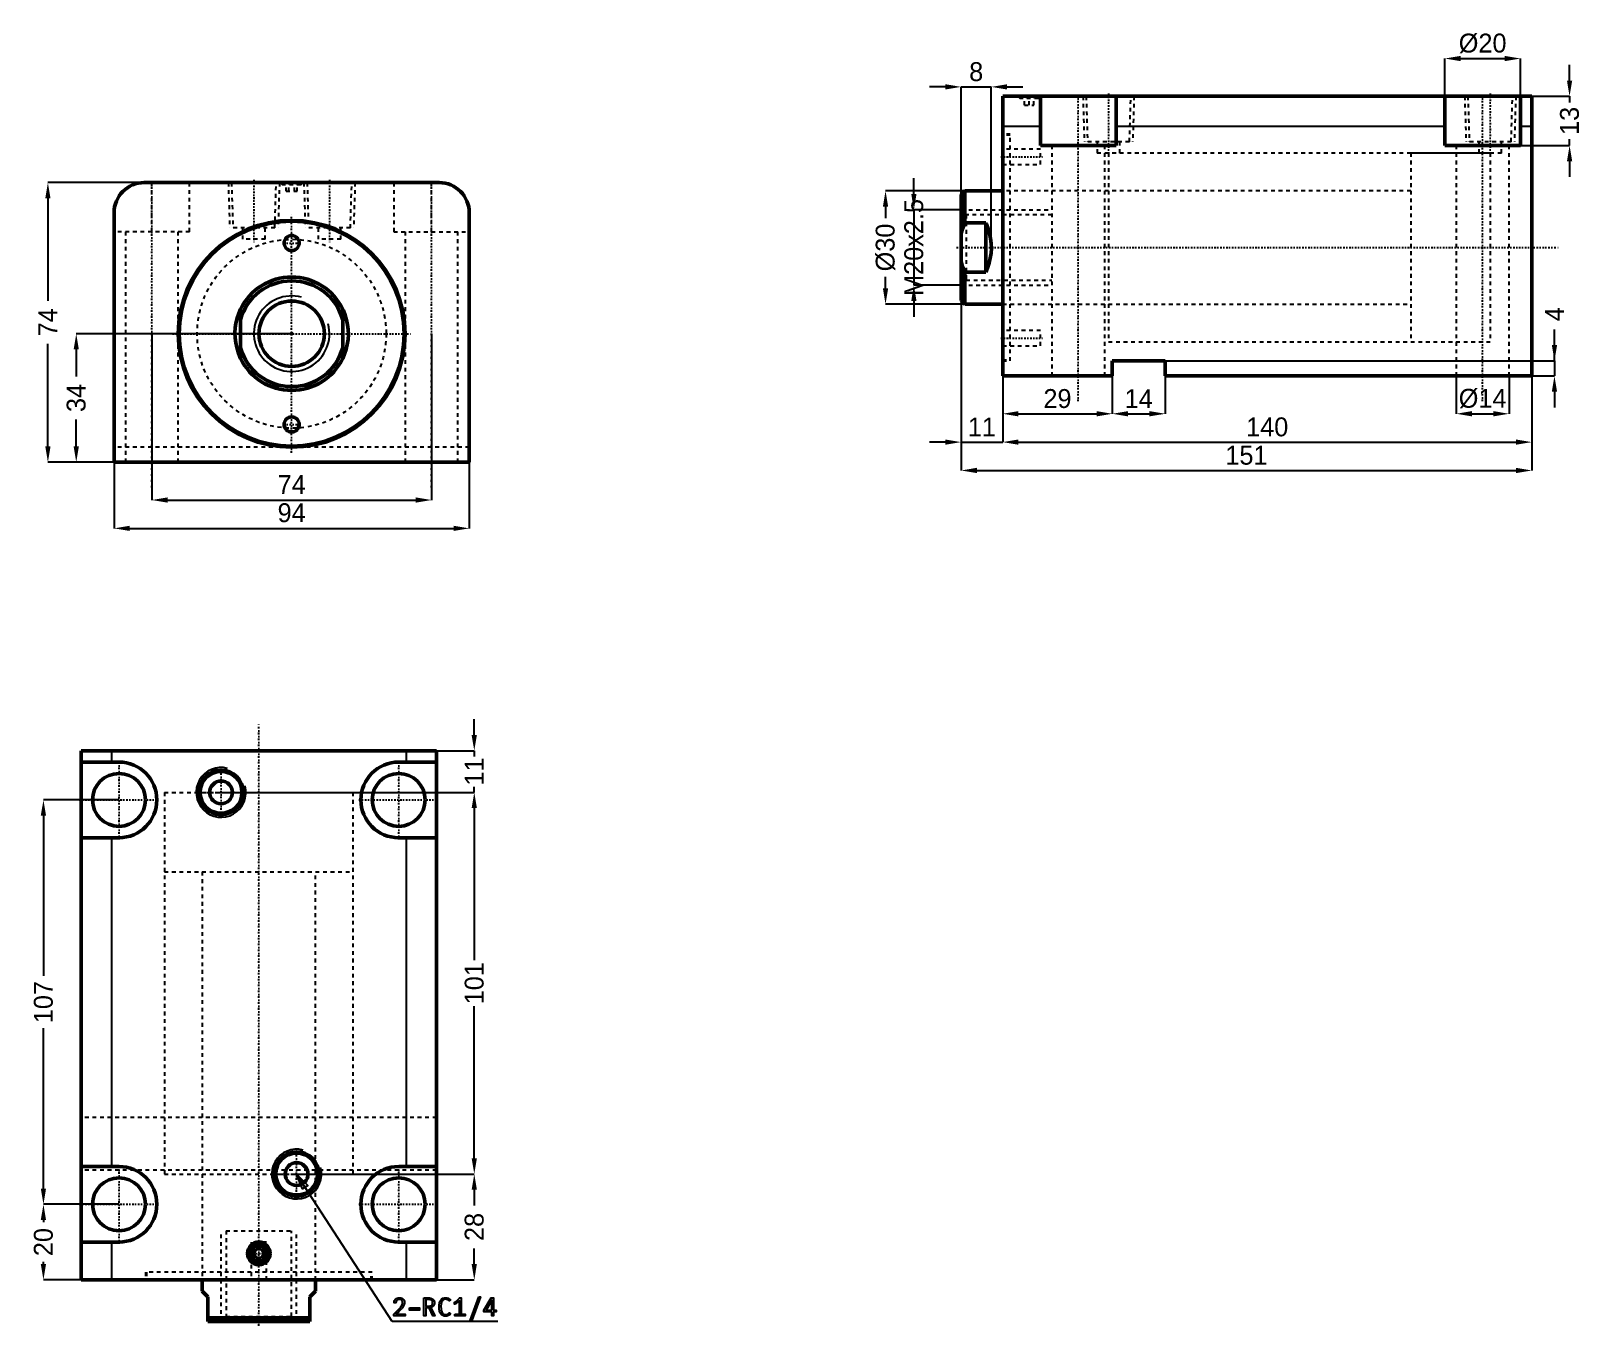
# Model space of a CAD drawing. Header units: millimetres. Extents: x -69 to 341, y -263 to 80.
import ezdxf

# ---------------------------------------------------------------- set-up
doc = ezdxf.new("R2010")
doc.units = ezdxf.units.MM
doc.linetypes.add('Center', pattern=[1.5, 0.45, -0.5, 0.05, -0.5])
doc.linetypes.add('Dashed', pattern=[2, 1, -1])
for name, color, linetype, lineweight in [('2d ConnectionPoints', 7, 'Continuous', 50), ('AM_0', 7, 'Continuous', 50), ('AM_4', 3, 'Continuous', 25), ('AM_5', 3, 'Continuous', 25), ('AM_7', 7, 'Center', 25), ('AM_9', 6, 'Dashed', 25)]:
    doc.layers.add(name, color=color, linetype=linetype, lineweight=lineweight)
doc.dimstyles.new('ISO-25', dxfattribs={"dimtxt": 2.5, "dimasz": 2.5, "dimexe": 1.25, "dimexo": 0.625, "dimtad": 1, "dimtxsty": 'Standard', "dimcen": 2.5, "dimadec": 0, "dimazin": 0, "dimtfac": 1, "dimtmove": 0, "dimatfit": 3, "dimfxl": 1, "dimarcsym": 0})

# ---------------------------------------------------------------- blocks, each defined once
blk = doc.blocks.new('1_RODcxhc_a_sd_50_80_IN_0_in_CXHC_A_IN_LA_50_80ST_0__CN_0')
at = {"layer": 'AM_0'}
for p, q in [((-13.5, -6.54), (-13.5, 6.54)), ((13.5, 6.54), (13.5, -6.54))]:
    blk.add_line(p, q, dxfattribs=at)
for points in [[(-13.5, 6.54), (-14.02, 5.34), (-14.43, 4.09), (-14.73, 2.82), (-14.92, 1.53), (-15, 0.22), (-14.96, -1.09), (-14.81, -2.39), (-14.54, -3.67), (-14.17, -4.92), (-13.69, -6.14), (-13.5, -6.54)], [(13.5, -6.54), (14.02, -5.34), (14.43, -4.09), (14.73, -2.82), (14.92, -1.53), (15, -0.22), (14.96, 1.09), (14.81, 2.39), (14.54, 3.67), (14.17, 4.92), (13.69, 6.14), (13.5, 6.54)]]:
    blk.add_lwpolyline(points, dxfattribs=at)
blk.add_circle((0, 0), 8.65, dxfattribs=at)
for radius, start, end in [(15, 25.8419, 154.1581), (14, 15.3589, 164.6411), (14, 195.3589, 344.6411), (15, 205.8419, 334.1581)]:
    blk.add_arc((0, 0), radius, start, end, dxfattribs=at)
at = {"layer": 'AM_5'}
blk.add_arc((0, 0), 10, 75, 15, dxfattribs=at)
blk = doc.blocks.new('2_bodycxhc_la_a_50_80_0_in_CXHC_A_IN_LA_50_80ST_0__CN_0')
at = {"layer": 'AM_0'}
for p, q in [((39, 40), (-39, 40)), ((-47, 32), (-47, -34)), ((47, -34), (47, 32)), ((-47, -34), (47, -34))]:
    blk.add_line(p, q, dxfattribs=at)
for centre, radius in [((0, 0), 30), ((0, 0), 29.75), ((0, 24), 2), ((0, -24), 2)]:
    blk.add_circle(centre, radius, dxfattribs=at)
for centre, start, end in [((-39, 32), 90, 180), ((39, 32), 360, 90)]:
    blk.add_arc(centre, 8, start, end, dxfattribs=at)
at = {"layer": 'AM_5', "linetype": 'Dashed'}
for p, q in [((-16.77, 40), (-16.39, 28)), ((-3.23, 40), (-3.61, 28)), ((3.23, 40), (3.61, 28)), ((16.77, 40), (16.39, 28))]:
    blk.add_line(p, q, dxfattribs=at)
at = {"layer": 'AM_7'}
for p, q in [((-37, -40.7), (-37, 40.7)), ((-10, 40.75), (-10, 24.25)), ((0, 40.03), (0, 39.37)), ((10, 40.75), (10, 24.25)), ((37, -40.7), (37, 40.7)), ((0, -31.5), (0, 31.5)), ((-2.1, 24), (2.1, 24)), ((-31.5, 0), (31.5, 0)), ((-2.1, -24), (2.1, -24))]:
    blk.add_line(p, q, dxfattribs=at)
at = {"layer": 'AM_9'}
for p, q in [((-37, 27), (-37, 40)), ((-27, 27), (-27, 40)), ((-15.91, 40), (-15.54, 28)), ((-4.46, 28), (-4.09, 40)), ((-3, 40), (-2.4, 39.4)), ((-2.1, 39.7), (-2.4, 39.4)), ((2.4, 39.4), (-2.4, 39.4)), ((2.1, 39.7), (-2.1, 39.7)), ((-1.44, 37.7), (-1.44, 39.7)), ((-1.44, 37.7), (1.44, 37.7)), ((-0.72, 37.7), (-0.72, 39.7)), ((0.72, 37.7), (0.72, 39.7)), ((1.44, 37.7), (1.44, 39.7)), ((2.4, 39.4), (2.1, 39.7)), ((2.4, 39.4), (3, 40)), ((4.09, 40), (4.46, 28)), ((15.54, 28), (15.91, 40)), ((27, 40), (27, 27)), ((37, 27), (37, 40)), ((-27, 27), (-47, 27)), ((-44, 27), (-44, -34)), ((-30, -34), (-30, 27)), ((-4.46, 28), (-15.54, 28)), ((-13, 28), (-13, 25)), ((-7, 25), (-13, 25)), ((-7, 25), (-7, 28)), ((15.54, 28), (4.46, 28)), ((7, 28), (7, 25)), ((13, 25), (7, 25)), ((13, 25), (13, 28)), ((27, 27), (47, 27)), ((30, 27), (30, -34)), ((44, -34), (44, 27)), ((47, -30), (-47, -30))]:
    blk.add_line(p, q, dxfattribs=at)
blk.add_circle((0, 0), 25, dxfattribs=at)
blk = doc.blocks.new('*D3')
at = {"layer": 'AM_5', "color": 0, "lineweight": -2}
for p, q in [((-47, -34), (-47, -51.5)), ((47, -34), (47, -51.5)), ((-42.83, -51.5), (42.83, -51.5))]:
    blk.add_line(p, q, dxfattribs=at)
at = {"layer": 'AM_5', "color": 0}
for points in [[(-42.83, -50.81), (-42.83, -52.19), (-47, -51.5)], [(42.83, -52.19), (42.83, -50.81), (47, -51.5)]]:
    blk.add_solid(points, dxfattribs=at)
at = {"layer": 'Defpoints', "color": 0}
for p in [(-47, -34), (47, -34), (47, -51.5)]:
    blk.add_point(p, dxfattribs=at)
at = {"layer": 'AM_5', "color": 0, "insert": (0, -47.39), "char_height": 5, "attachment_point": 5}
blk.add_mtext('94', dxfattribs=at)
blk = doc.blocks.new('*D4')
at = {"layer": 'AM_5', "color": 0, "lineweight": -2}
for p, q in [((-37, 0), (-37, -44)), ((37, 0), (37, -44)), ((-32.83, -44), (32.83, -44))]:
    blk.add_line(p, q, dxfattribs=at)
at = {"layer": 'AM_5', "color": 0}
for points in [[(-32.83, -43.31), (-32.83, -44.69), (-37, -44)], [(32.83, -44.69), (32.83, -43.31), (37, -44)]]:
    blk.add_solid(points, dxfattribs=at)
at = {"layer": 'Defpoints', "color": 0}
for p in [(-37, 0), (37, 0), (37, -44)]:
    blk.add_point(p, dxfattribs=at)
at = {"layer": 'AM_5', "color": 0, "insert": (0, -39.91), "char_height": 5, "attachment_point": 5}
blk.add_mtext('74', dxfattribs=at)
blk = doc.blocks.new('*D5')
at = {"layer": 'AM_5', "color": 0, "lineweight": -2}
for p, q in [((-39, 40), (-64.5, 40)), ((-64.5, 35.83), (-64.5, 8.67)), ((-64.5, -29.83), (-64.5, -2.67)), ((-47, -34), (-64.5, -34))]:
    blk.add_line(p, q, dxfattribs=at)
at = {"layer": 'AM_5', "color": 0}
for points in [[(-63.81, 35.83), (-65.19, 35.83), (-64.5, 40)], [(-65.19, -29.83), (-63.81, -29.83), (-64.5, -34)]]:
    blk.add_solid(points, dxfattribs=at)
at = {"layer": 'Defpoints', "color": 0}
for p in [(-64.5, 40), (-39, 40), (-47, -34)]:
    blk.add_point(p, dxfattribs=at)
at = {"layer": 'AM_5', "color": 0, "insert": (-64.5, 3), "char_height": 5, "attachment_point": 5, "rotation": 90}
blk.add_mtext('74', dxfattribs=at)
blk = doc.blocks.new('*D6')
at = {"layer": 'AM_5', "color": 0, "lineweight": -2}
for p, q in [((0, 0), (-57, 0)), ((-57, -4.17), (-57, -11.31)), ((-57, -29.83), (-57, -22.69)), ((-47, -34), (-57, -34))]:
    blk.add_line(p, q, dxfattribs=at)
at = {"layer": 'AM_5', "color": 0}
for points in [[(-56.31, -4.17), (-57.69, -4.17), (-57, 0)], [(-57.69, -29.83), (-56.31, -29.83), (-57, -34)]]:
    blk.add_solid(points, dxfattribs=at)
at = {"layer": 'Defpoints', "color": 0}
for p in [(-57, 0), (0, 0), (-47, -34)]:
    blk.add_point(p, dxfattribs=at)
at = {"layer": 'AM_5', "color": 0, "insert": (-57, -17), "char_height": 5, "attachment_point": 5, "rotation": 90}
blk.add_mtext('34', dxfattribs=at)
blk = doc.blocks.new('1_RODcxhc_a_sd_50_80_IN_0_in_CXHC_A_IN_LA_50_80ST_0__CN_2')
at = {"layer": 'AM_0'}
for p, q in [((-10, 15), (-11, 14)), ((-11, 14), (-11, -14)), ((0, 15), (-10, 15)), ((-10, 15), (-10, 6.54)), ((-4.5, 6.54), (-10, 6.54)), ((-4.5, 6.54), (-4.5, -6.54)), ((-10, -6.54), (-4.5, -6.54)), ((-10, -6.54), (-10, -15)), ((-11, -14), (-10, -15)), ((-10, -15), (0, -15))]:
    blk.add_line(p, q, dxfattribs=at)
for points in [[(-10, 6.54), (-10.55, 5.15), (-11, 3.71)], [(-4.5, -6.54), (-3.98, -5.34), (-3.57, -4.09), (-3.27, -2.82), (-3.08, -1.53), (-3, -0.22), (-3.04, 1.09), (-3.19, 2.39), (-3.46, 3.67), (-3.83, 4.92), (-4.31, 6.14), (-4.5, 6.54)], [(-11, -3.71), (-10.6, -5.01), (-10, -6.54)]]:
    blk.add_lwpolyline(points, dxfattribs=at)
at = {"layer": 'AM_5', "linetype": 'Dashed'}
for p, q in [((-11, 10), (13, 10)), ((-11, -10), (13, -10))]:
    blk.add_line(p, q, dxfattribs=at)
at = {"layer": 'AM_9'}
for p, q in [((129, 25), (108, 25)), ((108, 25), (108, -25)), ((129, 25), (129, -25)), ((108, 15), (0, 15)), ((-9.65, 8.65), (-11, 10)), ((13, 8.65), (-9.65, 8.65)), ((-9.65, 8.65), (-9.65, -8.65)), ((-11, -10), (-9.65, -8.65)), ((-9.65, -8.65), (13, -8.65)), ((0, -15), (108, -15)), ((108, -25), (129, -25))]:
    blk.add_line(p, q, dxfattribs=at)
blk = doc.blocks.new('2_bodycxhc_la_a_50_80_0_in_CXHC_A_IN_LA_50_80ST_0__CN_2')
at = {"layer": 'AM_0'}
for p, q in [((140, 40), (0, 40)), ((0, -34), (0, 40)), ((10, 27), (10, 40)), ((30, 40), (30, 27)), ((117, 27), (117, 40)), ((137, 40), (137, 27)), ((140, -34), (140, 40)), ((30, 27), (10, 27)), ((137, 27), (117, 27)), ((29, -30), (29, -34)), ((43, -30), (29, -30)), ((43, -34), (43, -30)), ((29, -34), (0, -34)), ((140, -34), (43, -34))]:
    blk.add_line(p, q, dxfattribs=at)
at = {"layer": 'AM_4'}
for p, q in [((10, 32), (0, 32)), ((117, 32), (30, 32)), ((140, 32), (137, 32))]:
    blk.add_line(p, q, dxfattribs=at)
at = {"layer": 'AM_5', "linetype": 'Dashed'}
for p, q in [((21.23, 40), (21.61, 28)), ((34.77, 40), (34.39, 28)), ((122.23, 40), (122.61, 28)), ((135.77, 40), (135.39, 28))]:
    blk.add_line(p, q, dxfattribs=at)
at = {"layer": 'AM_7'}
for p, q in [((7, 40.03), (7, 39.37)), ((20, -40.7), (20, 40.7)), ((28, 40.75), (28, 24.25)), ((127, -40.7), (127, 40.7)), ((129, 40.75), (129, 24.25)), ((-0.5, 24), (10.5, 24)), ((-12.2, 0), (147, 0)), ((-0.5, -24), (10.5, -24))]:
    blk.add_line(p, q, dxfattribs=at)
at = {"layer": 'AM_9'}
for p, q in [((4, 40), (4.6, 39.4)), ((4.9, 39.7), (4.6, 39.4)), ((9.4, 39.4), (4.6, 39.4)), ((9.1, 39.7), (4.9, 39.7)), ((5.75, 37.7), (5.75, 39.7)), ((5.75, 37.7), (8.25, 37.7)), ((7, 37.7), (7, 39.7)), ((8.25, 37.7), (8.25, 39.7)), ((9.4, 39.4), (9.1, 39.7)), ((9.4, 39.4), (10, 40)), ((22.09, 40), (22.46, 28)), ((33.54, 28), (33.91, 40)), ((123.09, 40), (123.46, 28)), ((134.54, 28), (134.91, 40)), ((2, 30), (0, 30)), ((2, 29.75), (0, 29.75)), ((2, -30), (2, 30)), ((10, 26), (0, 26)), ((10, 22), (10, 26)), ((13, 27), (13, -34)), ((33.54, 28), (22.46, 28)), ((25, 28), (25, 25)), ((132, 25), (25, 25)), ((27, -34), (27, 27)), ((28, 25), (28, -25)), ((31, 25), (31, 28)), ((120, 27), (120, -34)), ((134.54, 28), (123.46, 28)), ((126, 28), (126, 25)), ((129, 25), (129, -25)), ((132, 25), (132, 28)), ((134, -34), (134, 27)), ((0, 22), (10, 22)), ((28, 15), (0, 15)), ((0, -15), (28, -15)), ((10, -22), (0, -22)), ((10, -26), (10, -22)), ((0, -26), (10, -26)), ((28, -25), (129, -25)), ((0, -29.75), (2, -29.75)), ((0, -30), (2, -30))]:
    blk.add_line(p, q, dxfattribs=at)
blk = doc.blocks.new('*D22')
at = {"layer": 'AM_5', "color": 0, "lineweight": -2}
for p, q in [((217.13, -7.18), (217.13, -21.18)), ((188.13, -11.18), (188.13, -21.18)), ((192.3, -21.18), (212.97, -21.18))]:
    blk.add_line(p, q, dxfattribs=at)
at = {"layer": 'AM_5', "color": 0}
for points in [[(192.3, -20.48), (192.3, -21.87), (188.13, -21.18)], [(212.97, -21.87), (212.97, -20.48), (217.13, -21.18)]]:
    blk.add_solid(points, dxfattribs=at)
at = {"layer": 'Defpoints', "color": 0}
for p in [(217.13, -7.18), (188.13, -11.18), (217.13, -21.18)]:
    blk.add_point(p, dxfattribs=at)
at = {"layer": 'AM_5', "color": 0, "insert": (202.63, -17.18), "char_height": 5, "attachment_point": 5}
blk.add_mtext('29', dxfattribs=at)
blk = doc.blocks.new('*D23')
at = {"layer": 'AM_5', "color": 0, "lineweight": -2}
for p, q in [((188.13, -11.18), (188.13, -28.68)), ((328.13, -11.18), (328.13, -28.68)), ((192.3, -28.68), (323.97, -28.68))]:
    blk.add_line(p, q, dxfattribs=at)
at = {"layer": 'AM_5', "color": 0}
for points in [[(192.3, -27.98), (192.3, -29.37), (188.13, -28.68)], [(323.97, -29.37), (323.97, -27.98), (328.13, -28.68)]]:
    blk.add_solid(points, dxfattribs=at)
at = {"layer": 'Defpoints', "color": 0}
for p in [(188.13, -11.18), (328.13, -11.18), (328.13, -28.68)]:
    blk.add_point(p, dxfattribs=at)
at = {"layer": 'AM_5', "color": 0, "insert": (258.13, -24.68), "char_height": 5, "attachment_point": 5}
blk.add_mtext('140', dxfattribs=at)
blk = doc.blocks.new('*D24')
at = {"layer": 'AM_5', "color": 0, "lineweight": -2}
for p, q in [((177.13, 22.82), (177.13, -36.18)), ((328.13, -11.18), (328.13, -36.18)), ((181.3, -36.18), (323.97, -36.18))]:
    blk.add_line(p, q, dxfattribs=at)
at = {"layer": 'AM_5', "color": 0}
for points in [[(181.3, -35.48), (181.3, -36.87), (177.13, -36.18)], [(323.97, -36.87), (323.97, -35.48), (328.13, -36.18)]]:
    blk.add_solid(points, dxfattribs=at)
at = {"layer": 'Defpoints', "color": 0}
for p in [(177.13, 22.82), (328.13, -11.18), (328.13, -36.18)]:
    blk.add_point(p, dxfattribs=at)
at = {"layer": 'AM_5', "color": 0, "insert": (252.63, -32.18), "char_height": 5, "attachment_point": 5}
blk.add_mtext('151', dxfattribs=at)
blk = doc.blocks.new('*D25')
at = {"layer": 'AM_5', "color": 0, "lineweight": -2}
for p, q in [((217.13, -7.18), (217.13, -21.18)), ((231.13, -11.18), (231.13, -21.18)), ((221.3, -21.18), (226.97, -21.18))]:
    blk.add_line(p, q, dxfattribs=at)
at = {"layer": 'AM_5', "color": 0}
for points in [[(221.3, -20.48), (221.3, -21.87), (217.13, -21.18)], [(226.97, -21.87), (226.97, -20.48), (231.13, -21.18)]]:
    blk.add_solid(points, dxfattribs=at)
at = {"layer": 'Defpoints', "color": 0}
for p in [(217.13, -7.18), (231.13, -11.18), (231.13, -21.18)]:
    blk.add_point(p, dxfattribs=at)
at = {"layer": 'AM_5', "color": 0, "insert": (224.13, -17.18), "char_height": 5, "attachment_point": 5}
blk.add_mtext('14', dxfattribs=at)
blk = doc.blocks.new('*D26')
at = {"layer": 'AM_5', "color": 0, "lineweight": -2}
for p, q in [((334.13, -7.18), (334.13, 1.15)), ((217.13, -7.18), (334.13, -7.18)), ((334.13, -7.18), (334.13, -11.18)), ((231.13, -11.18), (334.13, -11.18)), ((334.13, -15.35), (334.13, -19.51))]:
    blk.add_line(p, q, dxfattribs=at)
at = {"layer": 'AM_5', "color": 0}
for points in [[(333.44, -3.01), (334.83, -3.01), (334.13, -7.18)], [(334.83, -15.35), (333.44, -15.35), (334.13, -11.18)]]:
    blk.add_solid(points, dxfattribs=at)
at = {"layer": 'Defpoints', "color": 0}
for p in [(217.13, -7.18), (231.13, -11.18), (334.13, -11.18)]:
    blk.add_point(p, dxfattribs=at)
at = {"layer": 'AM_5', "color": 0, "insert": (334.13, 5.15), "char_height": 5, "attachment_point": 5, "rotation": 90}
blk.add_mtext('4', dxfattribs=at)
blk = doc.blocks.new('*D27')
at = {"layer": 'AM_5', "color": 0, "lineweight": -2}
for p, q in [((308.13, -11.18), (308.13, -21.18)), ((322.13, -11.18), (322.13, -21.18)), ((312.3, -21.18), (317.97, -21.18))]:
    blk.add_line(p, q, dxfattribs=at)
at = {"layer": 'AM_5', "color": 0}
for points in [[(312.3, -20.48), (312.3, -21.87), (308.13, -21.18)], [(317.97, -21.87), (317.97, -20.48), (322.13, -21.18)]]:
    blk.add_solid(points, dxfattribs=at)
at = {"layer": 'Defpoints', "color": 0}
for p in [(308.13, -11.18), (322.13, -11.18), (322.13, -21.18)]:
    blk.add_point(p, dxfattribs=at)
at = {"layer": 'AM_5', "color": 0, "insert": (315.13, -17.18), "char_height": 5, "attachment_point": 5}
blk.add_mtext('Ø14', dxfattribs=at)
blk = doc.blocks.new('*D28')
at = {"layer": 'AM_5', "color": 0, "lineweight": -2}
for p, q in [((305.13, 62.82), (305.13, 72.82)), ((309.3, 72.82), (320.97, 72.82)), ((325.13, 62.82), (325.13, 72.82))]:
    blk.add_line(p, q, dxfattribs=at)
at = {"layer": 'AM_5', "color": 0}
for points in [[(309.3, 73.52), (309.3, 72.13), (305.13, 72.82)], [(320.97, 72.13), (320.97, 73.52), (325.13, 72.82)]]:
    blk.add_solid(points, dxfattribs=at)
at = {"layer": 'Defpoints', "color": 0}
for p in [(325.13, 72.82), (305.13, 62.82), (325.13, 62.82)]:
    blk.add_point(p, dxfattribs=at)
at = {"layer": 'AM_5', "color": 0, "insert": (315.13, 76.82), "char_height": 5, "attachment_point": 5}
blk.add_mtext('Ø20', dxfattribs=at)
blk = doc.blocks.new('*D29')
at = {"layer": 'AM_5', "color": 0, "lineweight": -2}
for p, q in [((338.13, 66.99), (338.13, 71.15)), ((325.13, 62.82), (338.13, 62.82)), ((338.13, 62.82), (338.13, 61.15)), ((325.13, 49.82), (338.13, 49.82)), ((338.13, 49.82), (338.13, 51.49)), ((338.13, 45.65), (338.13, 41.49))]:
    blk.add_line(p, q, dxfattribs=at)
at = {"layer": 'AM_5', "color": 0}
for points in [[(337.44, 66.99), (338.83, 66.99), (338.13, 62.82)], [(338.83, 45.65), (337.44, 45.65), (338.13, 49.82)]]:
    blk.add_solid(points, dxfattribs=at)
at = {"layer": 'Defpoints', "color": 0}
for p in [(325.13, 62.82), (325.13, 49.82), (338.13, 49.82)]:
    blk.add_point(p, dxfattribs=at)
at = {"layer": 'AM_5', "color": 0, "insert": (338.13, 56.32), "char_height": 5, "attachment_point": 5, "rotation": 90}
blk.add_mtext('13', dxfattribs=at)
blk = doc.blocks.new('*D30')
at = {"layer": 'AM_5', "color": 0, "lineweight": -2}
for p, q in [((177.13, 22.82), (177.13, -28.68)), ((188.13, -11.18), (188.13, -28.68)), ((172.97, -28.68), (168.8, -28.68)), ((177.13, -28.68), (188.13, -28.68)), ((192.3, -28.68), (196.47, -28.68))]:
    blk.add_line(p, q, dxfattribs=at)
at = {"layer": 'AM_5', "color": 0}
for points in [[(172.97, -29.37), (172.97, -27.98), (177.13, -28.68)], [(192.3, -27.98), (192.3, -29.37), (188.13, -28.68)]]:
    blk.add_solid(points, dxfattribs=at)
at = {"layer": 'Defpoints', "color": 0}
for p in [(177.13, 22.82), (188.13, -11.18), (188.13, -28.68)]:
    blk.add_point(p, dxfattribs=at)
at = {"layer": 'AM_5', "color": 0, "insert": (182.63, -24.68), "char_height": 5, "attachment_point": 5}
blk.add_mtext('11', dxfattribs=at)
blk = doc.blocks.new('*D31')
at = {"layer": 'AM_5', "color": 0, "lineweight": -2}
for p, q in [((172.97, 65.32), (168.8, 65.32)), ((177.13, 22.82), (177.13, 65.32)), ((177.13, 65.32), (185.13, 65.32)), ((185.13, 22.82), (185.13, 65.32)), ((189.3, 65.32), (193.47, 65.32))]:
    blk.add_line(p, q, dxfattribs=at)
at = {"layer": 'AM_5', "color": 0}
for points in [[(172.97, 64.63), (172.97, 66.02), (177.13, 65.32)], [(189.3, 66.02), (189.3, 64.63), (185.13, 65.32)]]:
    blk.add_solid(points, dxfattribs=at)
at = {"layer": 'Defpoints', "color": 0}
for p in [(185.13, 65.32), (177.13, 22.82), (185.13, 22.82)]:
    blk.add_point(p, dxfattribs=at)
at = {"layer": 'AM_5', "color": 0, "insert": (181.13, 69.32), "char_height": 5, "attachment_point": 5}
blk.add_mtext('8', dxfattribs=at)
blk = doc.blocks.new('*D32')
at = {"layer": 'AM_5', "color": 0, "lineweight": -2}
for p, q in [((178.13, 37.82), (157.13, 37.82)), ((157.13, 33.65), (157.13, 30.57)), ((157.13, 11.99), (157.13, 15.07)), ((178.13, 7.82), (157.13, 7.82))]:
    blk.add_line(p, q, dxfattribs=at)
at = {"layer": 'AM_5', "color": 0}
for points in [[(157.83, 33.65), (156.44, 33.65), (157.13, 37.82)], [(156.44, 11.99), (157.83, 11.99), (157.13, 7.82)]]:
    blk.add_solid(points, dxfattribs=at)
at = {"layer": 'Defpoints', "color": 0}
for p in [(157.13, 37.82), (178.13, 37.82), (178.13, 7.82)]:
    blk.add_point(p, dxfattribs=at)
at = {"layer": 'AM_5', "color": 0, "insert": (157.13, 22.82), "char_height": 5, "attachment_point": 5, "rotation": 90}
blk.add_mtext('Ø30', dxfattribs=at)
blk = doc.blocks.new('*D33')
at = {"layer": 'AM_5', "color": 0, "lineweight": -2}
for p, q in [((164.63, 36.99), (164.63, 41.15)), ((177.13, 32.82), (164.63, 32.82)), ((164.63, 32.82), (164.63, 12.82)), ((177.13, 12.82), (164.63, 12.82)), ((164.63, 8.65), (164.63, 4.49))]:
    blk.add_line(p, q, dxfattribs=at)
at = {"layer": 'AM_5', "color": 0}
for points in [[(163.94, 36.99), (165.33, 36.99), (164.63, 32.82)], [(165.33, 8.65), (163.94, 8.65), (164.63, 12.82)]]:
    blk.add_solid(points, dxfattribs=at)
at = {"layer": 'Defpoints', "color": 0}
for p in [(177.13, 32.82), (164.63, 12.82), (177.13, 12.82)]:
    blk.add_point(p, dxfattribs=at)
at = {"layer": 'AM_5', "color": 0, "insert": (164.63, 22.82), "char_height": 5, "attachment_point": 5, "rotation": 90}
blk.add_mtext('M20x2.5', dxfattribs=at)
blk = doc.blocks.new('1_RODcxhc_a_sd_50_80_IN_0_in_CXHC_A_IN_LA_50_80ST_0__CN_4')
at = {"layer": 'AM_0'}
for p, q in [((-15, 0), (-15, -3)), ((15, -3), (15, 0)), ((-13.5, -4.5), (-15, -3)), ((15, -3), (13.5, -4.5)), ((-13.5, -11), (-13.5, -4.5)), ((13.5, -4.5), (13.5, -11)), ((-13.5, -10), (13.5, -10)), ((-13.5, -11), (13.5, -11))]:
    blk.add_line(p, q, dxfattribs=at)
at = {"layer": 'AM_5', "linetype": 'Dashed'}
for p, q in [((-10, -11), (-10, 13)), ((10, -11), (10, 13))]:
    blk.add_line(p, q, dxfattribs=at)
at = {"layer": 'AM_7'}
blk.add_line((0, -12.2), (0, 147), dxfattribs=at)
at = {"layer": 'AM_9'}
for p, q in [((-25, 129), (25, 129)), ((-25, 129), (-25, 108)), ((25, 108), (25, 129)), ((-25, 108), (25, 108)), ((-15, 108), (-15, 0)), ((15, 0), (15, 108)), ((-8.647, 13), (8.647, 13)), ((-8.647, 13), (-8.647, -9.647)), ((8.647, -9.647), (8.647, 13)), ((-8.647, -9.647), (-10, -11)), ((-8.647, -9.647), (8.647, -9.647)), ((10, -11), (8.647, -9.647))]:
    blk.add_line(p, q, dxfattribs=at)
blk = doc.blocks.new('2_bodycxhc_la_a_50_80_0_in_CXHC_A_IN_LA_50_80ST_0__CN_4')
at = {"layer": 'AM_0'}
for p, q in [((47, 140), (-47, 140)), ((-47, 140), (-47, 0)), ((47, 140), (47, 0)), ((-47, 137), (-37, 137)), ((37, 137), (47, 137)), ((-37, 117), (-47, 117)), ((47, 117), (37, 117)), ((-47, 30), (-37, 30)), ((37, 30), (47, 30)), ((-37, 10), (-47, 10)), ((-0.72, 8.25), (-1.44, 7)), ((0.72, 8.25), (-0.72, 8.25)), ((1.44, 7), (0.72, 8.25)), ((47, 10), (37, 10)), ((-1.44, 7), (-0.72, 5.75)), ((-0.72, 5.75), (0.72, 5.75)), ((0.72, 5.75), (1.44, 7)), ((47, 0), (-47, 0))]:
    blk.add_line(p, q, dxfattribs=at)
for centre, radius in [((-37, 127), 7), ((-10, 129), 5.91), ((-10, 129), 5.54), ((-10, 129), 3), ((37, 127), 7), ((10, 28), 5.91), ((10, 28), 5.54), ((10, 28), 3), ((-37, 20), 7), ((37, 20), 7), ((0, 7), 3), ((0, 7), 2.4), ((0, 7), 2.1)]:
    blk.add_circle(centre, radius, dxfattribs=at)
for centre, start, end in [((-37, 127), 270, 90), ((37, 127), 90, 270), ((-37, 20), 270, 90), ((37, 20), 90, 270)]:
    blk.add_arc(centre, 10, start, end, dxfattribs=at)
at = {"layer": 'AM_4'}
for p, q in [((-39, 140), (-39, 137)), ((39, 140), (39, 137)), ((-39, 117), (-39, 30)), ((39, 117), (39, 30)), ((-39, 10), (-39, 0)), ((39, 10), (39, 0))]:
    blk.add_line(p, q, dxfattribs=at)
at = {"layer": 'AM_5'}
for centre in [(-10, 129), (10, 28)]:
    blk.add_arc(centre, 6.58, 75, 15, dxfattribs=at)
at = {"layer": 'AM_7'}
for p, q in [((-37, 116.5), (-37, 137.5)), ((37, 116.5), (37, 137.5)), ((-10, 122.79), (-10, 135.21)), ((-16.21, 129), (-3.79, 129)), ((-47.5, 127), (-26.5, 127)), ((26.5, 127), (47.5, 127)), ((10, 21.79), (10, 34.21)), ((-37, 9.5), (-37, 30.5)), ((37, 9.5), (37, 30.5)), ((3.79, 28), (16.21, 28)), ((-47.5, 20), (-26.5, 20)), ((26.5, 20), (47.5, 20)), ((-3.15, 7), (3.15, 7))]:
    blk.add_line(p, q, dxfattribs=at)
at = {"layer": 'AM_9'}
for p, q in [((-25, 129), (25, 129)), ((-25, 129), (-25, 28)), ((25, 28), (25, 129)), ((47, 43), (-47, 43)), ((47, 29), (-47, 29)), ((-25, 28), (25, 28)), ((-15, 28), (-15, 0)), ((15, 0), (15, 28)), ((2, 10), (-2, 10)), ((-2, 10), (-2, 0)), ((2, 0), (2, 10)), ((30, 2), (-30, 2)), ((-30, 2), (-30, 0)), ((-29.75, 2), (-29.75, 0)), ((29.75, 0), (29.75, 2)), ((30, 0), (30, 2))]:
    blk.add_line(p, q, dxfattribs=at)
blk = doc.blocks.new('*D42')
at = {"layer": 'AM_5', "color": 0, "lineweight": -2}
for p, q in [((-45.68, -230.36), (-65.68, -230.36)), ((-65.68, -234.52), (-65.68, -235.11)), ((-65.68, -246.19), (-65.68, -245.61)), ((-55.68, -250.36), (-65.68, -250.36))]:
    blk.add_line(p, q, dxfattribs=at)
at = {"layer": 'AM_5', "color": 0}
for points in [[(-64.99, -234.52), (-66.38, -234.52), (-65.68, -230.36)], [(-66.38, -246.19), (-64.99, -246.19), (-65.68, -250.36)]]:
    blk.add_solid(points, dxfattribs=at)
at = {"layer": 'Defpoints', "color": 0}
for p in [(-65.68, -230.36), (-45.68, -230.36), (-55.68, -250.36)]:
    blk.add_point(p, dxfattribs=at)
at = {"layer": 'AM_5', "color": 0, "insert": (-65.68, -240.36), "char_height": 5, "attachment_point": 5, "rotation": 90}
blk.add_mtext('20', dxfattribs=at)
blk = doc.blocks.new('*D43')
at = {"layer": 'AM_5', "color": 0, "lineweight": -2}
for p, q in [((-45.68, -123.36), (-65.68, -123.36)), ((-65.68, -127.52), (-65.68, -169.94)), ((-65.68, -226.19), (-65.68, -183.77)), ((-45.68, -230.36), (-65.68, -230.36))]:
    blk.add_line(p, q, dxfattribs=at)
at = {"layer": 'AM_5', "color": 0}
for points in [[(-64.99, -127.52), (-66.38, -127.52), (-65.68, -123.36)], [(-66.38, -226.19), (-64.99, -226.19), (-65.68, -230.36)]]:
    blk.add_solid(points, dxfattribs=at)
at = {"layer": 'Defpoints', "color": 0}
for p in [(-65.68, -123.36), (-45.68, -123.36), (-45.68, -230.36)]:
    blk.add_point(p, dxfattribs=at)
at = {"layer": 'AM_5', "color": 0, "insert": (-65.68, -176.86), "char_height": 5, "attachment_point": 5, "rotation": 90}
blk.add_mtext('107', dxfattribs=at)
blk = doc.blocks.new('*D44')
at = {"layer": 'AM_5', "color": 0, "lineweight": -2}
for p, q in [((1.32, -222.36), (48.32, -222.36)), ((48.32, -226.52), (48.32, -230.69)), ((48.32, -246.19), (48.32, -242.02)), ((38.32, -250.36), (48.32, -250.36))]:
    blk.add_line(p, q, dxfattribs=at)
at = {"layer": 'AM_5', "color": 0}
for points in [[(49.01, -226.52), (47.62, -226.52), (48.32, -222.36)], [(47.62, -246.19), (49.01, -246.19), (48.32, -250.36)]]:
    blk.add_solid(points, dxfattribs=at)
at = {"layer": 'Defpoints', "color": 0}
for p in [(1.32, -222.36), (38.32, -250.36), (48.32, -250.36)]:
    blk.add_point(p, dxfattribs=at)
at = {"layer": 'AM_5', "color": 0, "insert": (48.32, -236.36), "char_height": 5, "attachment_point": 5, "rotation": 90}
blk.add_mtext('28', dxfattribs=at)
blk = doc.blocks.new('*D45')
at = {"layer": 'AM_5', "color": 0, "lineweight": -2}
for p, q in [((48.32, -106.19), (48.32, -102.02)), ((38.32, -110.36), (48.32, -110.36)), ((48.32, -110.36), (48.32, -111.86)), ((-18.68, -121.36), (48.32, -121.36)), ((48.32, -121.36), (48.32, -119.86)), ((48.32, -125.52), (48.32, -129.69))]:
    blk.add_line(p, q, dxfattribs=at)
at = {"layer": 'AM_5', "color": 0}
for points in [[(47.62, -106.19), (49.01, -106.19), (48.32, -110.36)], [(49.01, -125.52), (47.62, -125.52), (48.32, -121.36)]]:
    blk.add_solid(points, dxfattribs=at)
at = {"layer": 'Defpoints', "color": 0}
for p in [(38.32, -110.36), (48.32, -110.36), (-18.68, -121.36)]:
    blk.add_point(p, dxfattribs=at)
at = {"layer": 'AM_5', "color": 0, "insert": (48.32, -115.86), "char_height": 5, "attachment_point": 5, "rotation": 90}
blk.add_mtext('11', dxfattribs=at)
blk = doc.blocks.new('*D46')
at = {"layer": 'AM_5', "color": 0, "lineweight": -2}
for p, q in [((-18.68, -121.36), (48.32, -121.36)), ((48.32, -125.52), (48.32, -165.77)), ((48.32, -218.19), (48.32, -177.94)), ((1.32, -222.36), (48.32, -222.36))]:
    blk.add_line(p, q, dxfattribs=at)
at = {"layer": 'AM_5', "color": 0}
for points in [[(49.01, -125.52), (47.62, -125.52), (48.32, -121.36)], [(47.62, -218.19), (49.01, -218.19), (48.32, -222.36)]]:
    blk.add_solid(points, dxfattribs=at)
at = {"layer": 'Defpoints', "color": 0}
for p in [(-18.68, -121.36), (48.32, -121.36), (1.32, -222.36)]:
    blk.add_point(p, dxfattribs=at)
at = {"layer": 'AM_5', "color": 0, "insert": (48.32, -171.86), "char_height": 5, "attachment_point": 5, "rotation": 90}
blk.add_mtext('101', dxfattribs=at)

msp = doc.modelspace()

# ---------------------------------------------------------------- linework, layer by layer
at = {"layer": '2d ConnectionPoints'}
for p in [(188.134, 22.822), (0, 0), (-8.685, -250.357)]:
    msp.add_point(p, dxfattribs=at)
at = {"layer": 'AM_5'}
for p, q in [((26.565, -261.357), (1.315, -222.357)), ((54.565, -261.357), (26.565, -261.357))]:
    msp.add_line(p, q, dxfattribs=at)
for points in [[(1.315, -222.357), (4.279, -225.402), (2.88, -226.308), (1.315, -222.357)], [(27.212, -259.246), (27.212, -259.246), (27.426, -259.05), (27.731, -258.765), (27.731, -258.765), (28.017, -258.488), (28.197, -258.308), (28.197, -258.308), (28.369, -258.128), (28.616, -257.843), (28.616, -257.843), (28.849, -257.543), (28.996, -257.335), (28.996, -257.335), (29.126, -257.127), (29.267, -256.831), (29.267, -256.831), (29.343, -256.554), (29.357, -256.38), (29.357, -256.38), (29.353, -256.282), (29.33, -256.143), (29.33, -256.143), (29.286, -256.014), (29.247, -255.934), (29.247, -255.934), (29.199, -255.86), (29.115, -255.761), (29.115, -255.761), (29.017, -255.678), (28.943, -255.632), (28.943, -255.632), (28.864, -255.593), (28.738, -255.552), (28.738, -255.552), (28.603, -255.529), (28.509, -255.525), (28.509, -255.525), (28.405, -255.529), (28.257, -255.552), (28.257, -255.552), (28.12, -255.595), (28.034, -255.635), (28.034, -255.635), (27.955, -255.683), (27.849, -255.771), (27.849, -255.771), (27.76, -255.876), (27.709, -255.955), (27.709, -255.955), (27.667, -256.042), (27.622, -256.184), (27.622, -256.184), (27.597, -256.34), (27.592, -256.451), (27.105, -256.451), (27.105, -256.451), (27.112, -256.284), (27.152, -256.052), (27.152, -256.052), (27.226, -255.842), (27.293, -255.713), (27.293, -255.713), (27.374, -255.596), (27.515, -255.442), (27.515, -255.442), (27.679, -255.315), (27.802, -255.245), (27.802, -255.245), (27.933, -255.188), (28.139, -255.126), (28.139, -255.126), (28.357, -255.092), (28.509, -255.086), (28.509, -255.086), (28.651, -255.092), (28.857, -255.123), (28.857, -255.123), (29.055, -255.182), (29.182, -255.236), (29.182, -255.236), (29.301, -255.301), (29.462, -255.42), (29.462, -255.42), (29.601, -255.564), (29.681, -255.674), (29.681, -255.674), (29.748, -255.794), (29.821, -255.99), (29.821, -255.99), (29.86, -256.204), (29.867, -256.357), (29.867, -256.357), (29.856, -256.53), (29.798, -256.796), (29.798, -256.796), (29.691, -257.07), (29.591, -257.257), (29.591, -257.257), (29.477, -257.443), (29.292, -257.712), (29.292, -257.712), (29.09, -257.968), (28.946, -258.133), (28.946, -258.133), (28.791, -258.3), (28.531, -258.571), (28.531, -258.571), (28.238, -258.867), (28.025, -259.077), (27.68, -259.415), (30.007, -259.418), (30.007, -259.857), (27.04, -259.857), (27.04, -259.402), (27.212, -259.246)], [(31.215, -257.764), (33.815, -257.764), (33.815, -258.349), (31.215, -258.349), (31.215, -257.764)], [(34.981, -255.145), (36.353, -255.145), (36.353, -255.145), (36.494, -255.15), (36.701, -255.179), (36.701, -255.179), (36.905, -255.232), (37.039, -255.281), (37.039, -255.281), (37.167, -255.342), (37.341, -255.455), (37.341, -255.455), (37.495, -255.596), (37.586, -255.705), (37.586, -255.705), (37.664, -255.826), (37.748, -256.029), (37.748, -256.029), (37.794, -256.258), (37.802, -256.425), (37.802, -256.425), (37.792, -256.609), (37.736, -256.859), (37.736, -256.859), (37.632, -257.078), (37.536, -257.207), (37.536, -257.207), (37.423, -257.321), (37.229, -257.465), (37.229, -257.465), (37.006, -257.577), (36.84, -257.634), (37.919, -259.89), (37.393, -259.89), (36.34, -257.712), (36.268, -257.712), (35.462, -257.712), (35.462, -259.857), (34.981, -259.857), (34.981, -255.145)], [(36.125, -257.29), (36.125, -257.29), (36.263, -257.287), (36.454, -257.274), (36.454, -257.274), (36.626, -257.251), (36.73, -257.229), (36.73, -257.229), (36.826, -257.2), (36.958, -257.137), (36.958, -257.137), (37.073, -257.05), (37.141, -256.979), (37.141, -256.979), (37.199, -256.896), (37.262, -256.744), (37.262, -256.744), (37.295, -256.56), (37.302, -256.419), (37.302, -256.419), (37.29, -256.239), (37.228, -256.012), (37.228, -256.012), (37.112, -255.836), (37.005, -255.747), (37.005, -255.747), (36.88, -255.678), (36.67, -255.602), (36.67, -255.602), (36.434, -255.562), (36.262, -255.554), (35.462, -255.554), (35.462, -257.29), (36.125, -257.29)], [(40.697, -259.968), (40.697, -259.968), (40.38, -259.943), (39.967, -259.816), (39.967, -259.816), (39.629, -259.579), (39.446, -259.36), (39.446, -259.36), (39.296, -259.094), (39.134, -258.607), (39.134, -258.607), (39.047, -258.017), (39.03, -257.566), (39.03, -257.566), (39.048, -257.09), (39.142, -256.472), (39.142, -256.472), (39.316, -255.969), (39.477, -255.699), (39.477, -255.699), (39.671, -255.478), (40.02, -255.239), (40.02, -255.239), (40.439, -255.111), (40.756, -255.086), (40.756, -255.086), (41.06, -255.109), (41.461, -255.23), (41.461, -255.23), (41.797, -255.454), (41.984, -255.661), (41.672, -255.915), (41.672, -255.915), (41.585, -255.822), (41.451, -255.708), (41.451, -255.708), (41.315, -255.621), (41.222, -255.58), (41.222, -255.58), (41.131, -255.548), (40.998, -255.514), (40.998, -255.514), (40.87, -255.496), (40.788, -255.492), (40.788, -255.492), (40.604, -255.502), (40.357, -255.55), (40.357, -255.55), (40.147, -255.64), (40.026, -255.723), (40.026, -255.723), (39.92, -255.824), (39.786, -256.006), (39.786, -256.006), (39.68, -256.226), (39.627, -256.394), (39.627, -256.394), (39.584, -256.579), (39.538, -256.892), (39.538, -256.892), (39.513, -257.245), (39.508, -257.504), (39.508, -257.504), (39.519, -257.885), (39.58, -258.386), (39.58, -258.386), (39.693, -258.801), (39.797, -259.03), (39.797, -259.03), (39.927, -259.219), (40.173, -259.424), (40.173, -259.424), (40.483, -259.534), (40.723, -259.555), (40.723, -259.555), (40.976, -259.536), (41.304, -259.435), (41.304, -259.435), (41.569, -259.249), (41.711, -259.077), (42.001, -259.337), (42.001, -259.337), (41.824, -259.564), (41.48, -259.81), (41.48, -259.81), (41.042, -259.942), (40.697, -259.968)], [(43.173, -259.441), (44.369, -259.441), (44.369, -255.925), (44.369, -255.925), (44.305, -255.989), (44.196, -256.09), (44.196, -256.09), (44.073, -256.196), (43.982, -256.269), (43.982, -256.269), (43.889, -256.342), (43.747, -256.445), (43.747, -256.445), (43.604, -256.54), (43.508, -256.601), (43.508, -256.601), (43.414, -256.655), (43.284, -256.721), (43.284, -256.721), (43.167, -256.768), (43.095, -256.789), (43.095, -256.295), (43.095, -256.295), (43.184, -256.253), (43.324, -256.173), (43.324, -256.173), (43.472, -256.072), (43.575, -255.994), (43.575, -255.994), (43.678, -255.911), (43.828, -255.781), (43.828, -255.781), (43.973, -255.647), (44.067, -255.554), (44.067, -255.554), (44.155, -255.463), (44.274, -255.335), (44.274, -255.335), (44.376, -255.217), (44.434, -255.145), (44.85, -255.145), (44.85, -259.441), (45.936, -259.441), (45.936, -259.857), (43.173, -259.857), (43.173, -259.441)], [(49.497, -254.82), (49.991, -254.82), (47.709, -261.092), (47.215, -261.092), (49.497, -254.82)], [(52.99, -258.817), (50.884, -258.817), (50.884, -258.395), (52.801, -255.145), (53.445, -255.145), (53.445, -258.378), (54.147, -258.378), (54.147, -258.817), (53.445, -258.817), (53.445, -259.857), (52.99, -259.857), (52.99, -258.817)], [(52.996, -258.378), (52.996, -255.691), (51.443, -258.378), (52.996, -258.378)]]:
    msp.add_lwpolyline(points, dxfattribs=at)

# ---------------------------------------------------------------- block references
for name, p in [('2_bodycxhc_la_a_50_80_0_in_CXHC_A_IN_LA_50_80ST_0__CN_2', (188.134, 22.822)), ('1_RODcxhc_a_sd_50_80_IN_0_in_CXHC_A_IN_LA_50_80ST_0__CN_2', (188.134, 22.822)), ('2_bodycxhc_la_a_50_80_0_in_CXHC_A_IN_LA_50_80ST_0__CN_0', (0, 0)), ('1_RODcxhc_a_sd_50_80_IN_0_in_CXHC_A_IN_LA_50_80ST_0__CN_0', (0, 0)), ('1_RODcxhc_a_sd_50_80_IN_0_in_CXHC_A_IN_LA_50_80ST_0__CN_4', (-8.685, -250.357)), ('2_bodycxhc_la_a_50_80_0_in_CXHC_A_IN_LA_50_80ST_0__CN_4', (-8.685, -250.357))]:
    msp.add_blockref(name, p)

# ---------------------------------------------------------------- dimensions: what is measured, and where the dimension line sits
for base, p1, p2, text, picture, middle in [((325.134, 72.822), (305.134, 62.822), (325.134, 62.822), 'Ø20', '*D28', (315.134, 72.822)), ((185.134, 65.322), (177.134, 22.822), (185.134, 22.822), '8', '*D31', (181.134, 65.322)), ((188.134, -28.678), (177.134, 22.822), (188.134, -11.178), '11', '*D30', (182.634, -28.678)), ((328.134, -36.178), (177.134, 22.822), (328.134, -11.178), '151', '*D24', (252.634, -36.178)), ((37, -44), (-37, 0), (37, 0), '74', '*D4', (0, -44)), ((217.134, -21.178), (188.134, -11.178), (217.134, -7.178), '29', '*D22', (202.634, -21.178)), ((231.134, -21.178), (217.134, -7.178), (231.134, -11.178), '14', '*D25', (224.134, -21.178)), ((328.134, -28.678), (188.134, -11.178), (328.134, -11.178), '140', '*D23', (258.134, -28.678)), ((322.134, -21.178), (308.134, -11.178), (322.134, -11.178), 'Ø14', '*D27', (315.134, -21.178)), ((47, -51.5), (-47, -34), (47, -34), '94', '*D3', (0, -51.5))]:
    dim = msp.add_linear_dim(base=base, p1=p1, p2=p2, text=text, dimstyle='ISO-25', override={"dimtxt": 5, "dimasz": 4.166667, "dimexe": 0, "dimexo": 0, "dimgap": 1.5}, dxfattribs=at)
    dim.commit()
    dim.dimension.update_dxf_attribs({"geometry": picture, "text_midpoint": middle, "dimtype": 160})
for base, p1, p2, text, picture, middle in [((338.134, 49.822), (325.134, 62.822), (325.134, 49.822), '13', '*D29', (338.134, 56.322)), ((164.634, 12.822), (177.134, 32.822), (177.134, 12.822), 'M20x2.5', '*D33', (164.634, 22.822)), ((-64.5, 40), (-47, -34), (-39, 40), '74', '*D5', (-64.5, 3)), ((157.134, 37.822), (178.134, 7.822), (178.134, 37.822), 'Ø30', '*D32', (157.134, 22.822)), ((334.134, -11.178), (217.134, -7.178), (231.134, -11.178), '4', '*D26', (334.134, 5.155)), ((-57, 0), (-47, -34), (0, 0), '34', '*D6', (-57, -17)), ((48.315, -110.357), (-18.685, -121.357), (38.315, -110.357), '11', '*D45', (48.315, -115.857)), ((48.315, -121.357), (1.315, -222.357), (-18.685, -121.357), '101', '*D46', (48.315, -171.857)), ((-65.685, -123.357), (-45.685, -230.357), (-45.685, -123.357), '107', '*D43', (-65.685, -176.857)), ((48.315, -250.357), (1.315, -222.357), (38.315, -250.357), '28', '*D44', (48.315, -236.357)), ((-65.685, -230.357), (-55.685, -250.357), (-45.685, -230.357), '20', '*D42', (-65.685, -240.357))]:
    dim = msp.add_linear_dim(base=base, p1=p1, p2=p2, angle=90, text=text, dimstyle='ISO-25', override={"dimtxt": 5, "dimasz": 4.166667, "dimexe": 0, "dimexo": 0, "dimgap": 1.5}, dxfattribs=at)
    dim.commit()
    dim.dimension.update_dxf_attribs({"geometry": picture, "text_midpoint": middle, "dimtype": 160, "text_rotation": 90})

doc.saveas('drawing.dxf')
